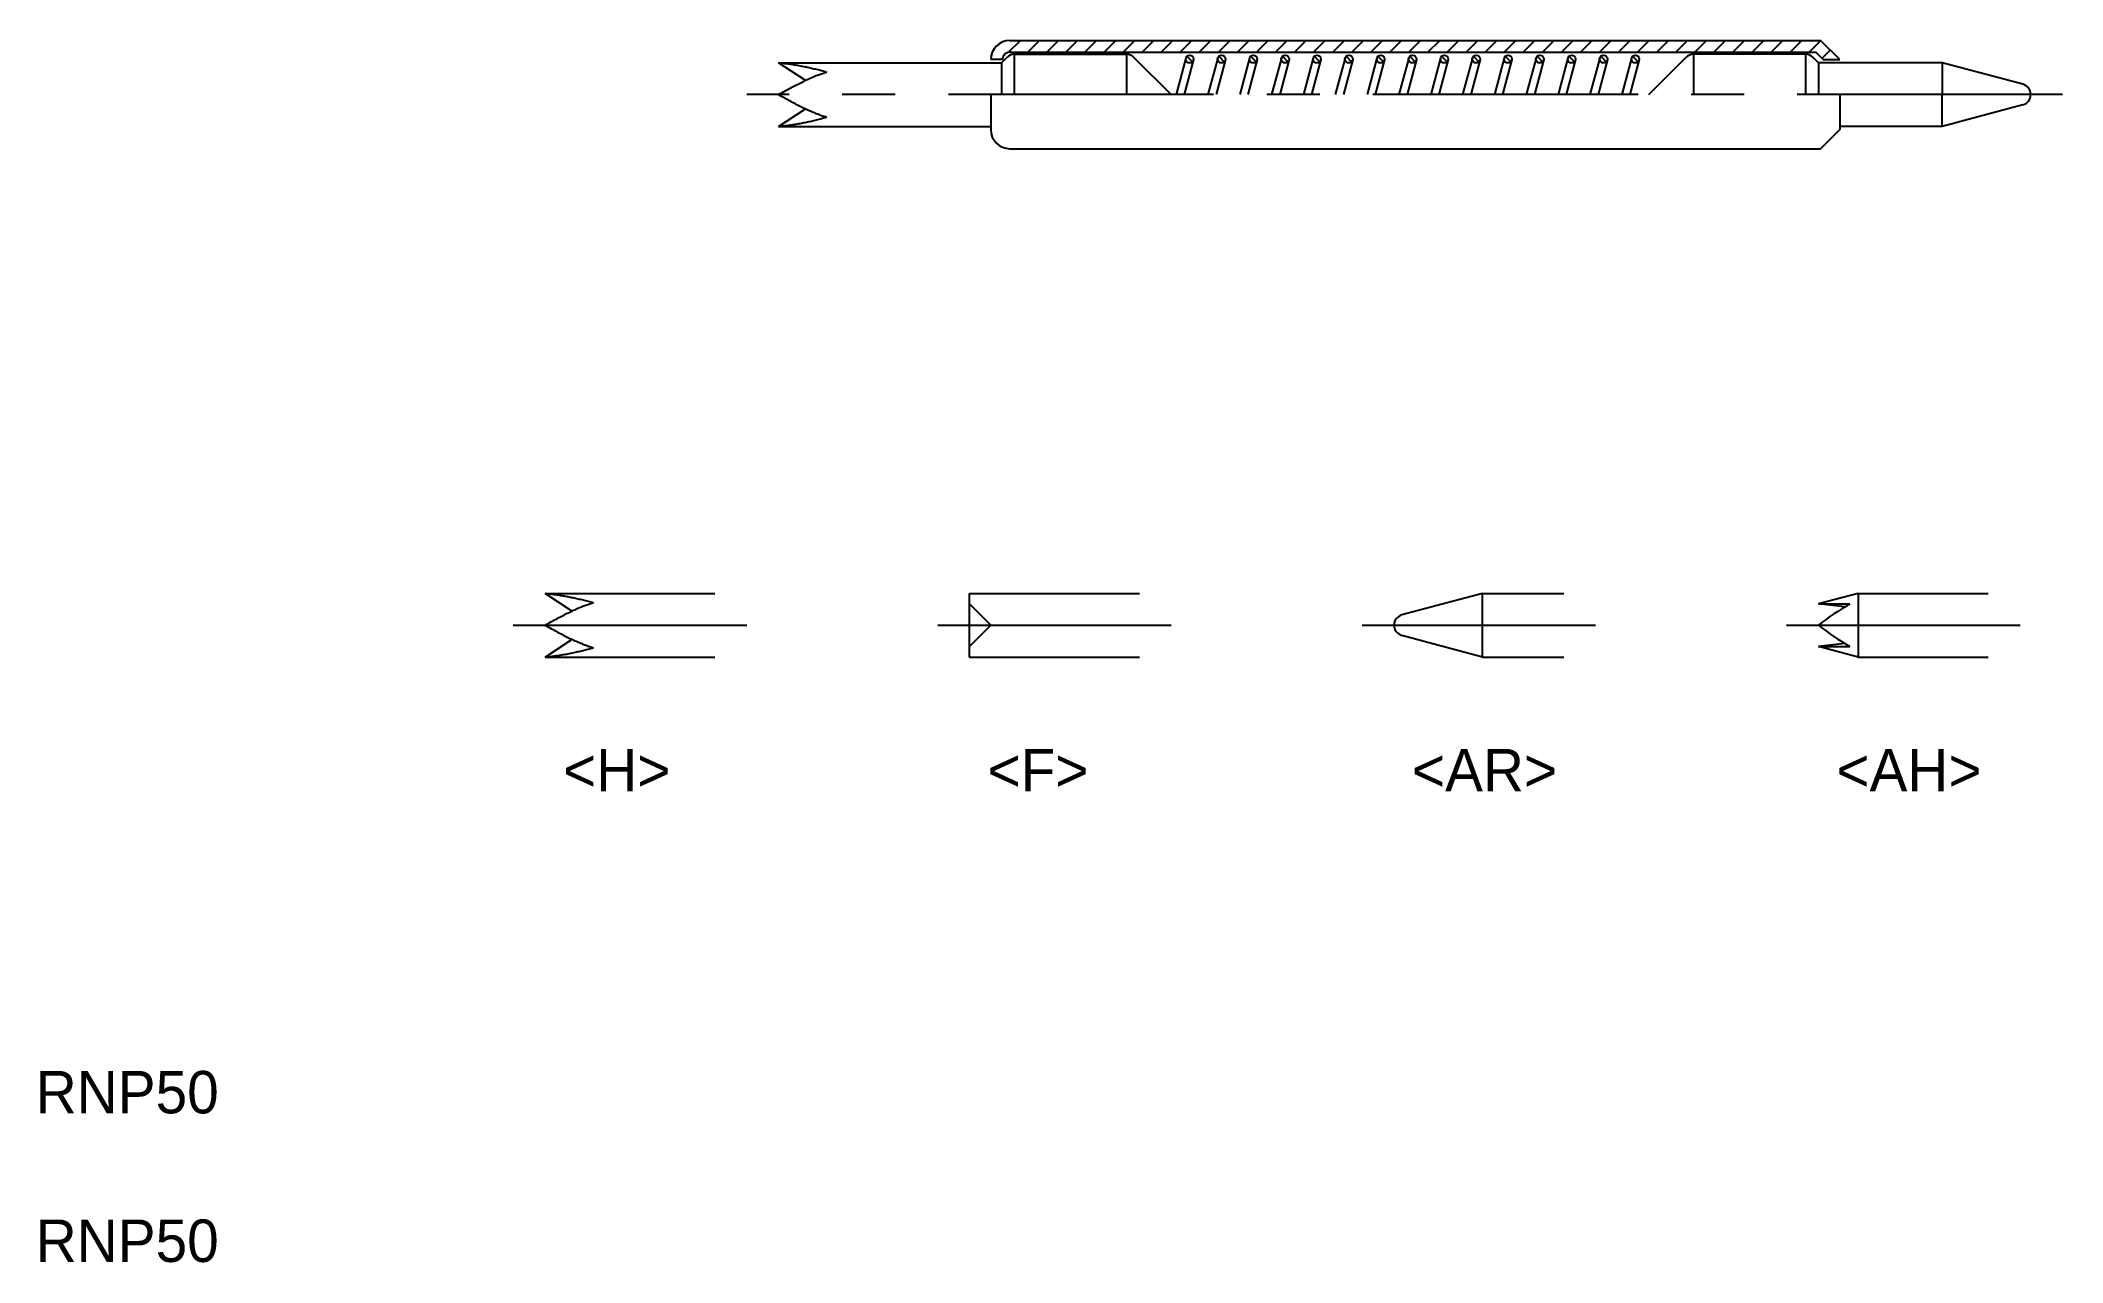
# Model space of a CAD drawing. Extents: x 0.52 to 10.05, y 0.5 to 6.25.
import ezdxf

# ---------------------------------------------------------------- set-up
doc = ezdxf.new("R2010")
doc.units = 0
doc.linetypes.add('CENTER', pattern=[2, 1.25, -0.25, 0.25, -0.25])
doc.linetypes.add('DASHED', pattern=[0.75, 0.5, -0.25])
doc.layers.get('0').update_dxf_attribs({"linetype": 'CONTINUOUS'})
doc.layers.add('CENTER', color=1, linetype='CENTER')

# ---------------------------------------------------------------- blocks, each defined once
blk = doc.blocks.new('*X2')
at = {"color": 0, "linetype": 'CONTINUOUS'}
for p, q in [((5.0838, -4.8006), (5.1394, -4.745)), ((5.1742, -4.8), (5.2292, -4.745)), ((5.264, -4.8), (5.319, -4.745)), ((5.3538, -4.8), (5.4088, -4.745)), ((5.4436, -4.8), (5.4986, -4.745)), ((5.5334, -4.8), (5.5884, -4.745)), ((5.6232, -4.8), (5.6782, -4.745)), ((5.713, -4.8), (5.768, -4.745)), ((5.8028, -4.8), (5.8578, -4.745)), ((5.8926, -4.8), (5.9476, -4.745)), ((5.9824, -4.8), (6.0374, -4.745)), ((6.0722, -4.8), (6.1272, -4.745)), ((6.162, -4.8), (6.217, -4.745)), ((6.2518, -4.8), (6.3068, -4.745)), ((6.3416, -4.8), (6.3966, -4.745)), ((6.4314, -4.8), (6.4864, -4.745)), ((6.5212, -4.8), (6.5762, -4.745)), ((6.611, -4.8), (6.666, -4.745)), ((6.7008, -4.8), (6.7558, -4.745)), ((6.7906, -4.8), (6.8456, -4.745)), ((6.8804, -4.8), (6.9354, -4.745)), ((6.9702, -4.8), (7.0252, -4.745)), ((7.06, -4.8), (7.115, -4.745)), ((7.1498, -4.8), (7.2048, -4.745)), ((7.2396, -4.8), (7.2946, -4.745)), ((7.3294, -4.8), (7.3844, -4.745)), ((7.4192, -4.8), (7.4742, -4.745)), ((7.509, -4.8), (7.564, -4.745)), ((7.5988, -4.8), (7.6538, -4.745)), ((7.6886, -4.8), (7.7436, -4.745)), ((7.7784, -4.8), (7.8334, -4.745)), ((7.8682, -4.8), (7.9232, -4.745)), ((7.958, -4.8), (8.013, -4.745)), ((8.0478, -4.8), (8.1028, -4.745)), ((8.1376, -4.8), (8.1926, -4.745)), ((8.2274, -4.8), (8.2824, -4.745)), ((8.3172, -4.8), (8.3722, -4.745)), ((8.4071, -4.8), (8.4621, -4.745)), ((8.4969, -4.8), (8.5519, -4.745)), ((8.5867, -4.8), (8.6417, -4.745)), ((8.6765, -4.8), (8.7315, -4.745)), ((8.7663, -4.8), (8.8213, -4.745)), ((8.8561, -4.8), (8.9105, -4.7455)), ((5.0494, -4.835), (5.0556, -4.8288)), ((8.9165, -4.8293), (8.9554, -4.7904))]:
    blk.add_line(p, q, dxfattribs=at)

msp = doc.modelspace()

# ---------------------------------------------------------------- linework, layer by layer
at = {"color": 7, "linetype": 'CONTINUOUS'}
for p, q in [((5.09, 6.255), (8.91, 6.255)), ((5.09, 6.2), (8.8872, 6.2)), ((8.9222, 6.165), (8.8872, 6.2)), ((9, 6.165), (8.91, 6.255)), ((4, 6.15), (5.05, 6.15)), ((4.1246, 6.0678), (4, 6.15)), ((4, 6.15), (4.0055, 6.1495)), ((4.0055, 6.1495), (4.011, 6.1489)), ((4.011, 6.1489), (4.0166, 6.1483)), ((4.0166, 6.1483), (4.0221, 6.1477)), ((4.0221, 6.1477), (4.0277, 6.1471)), ((4.0277, 6.1471), (4.0333, 6.1464)), ((4.0333, 6.1464), (4.0389, 6.1457)), ((4.0389, 6.1457), (4.0445, 6.1449)), ((4.0445, 6.1449), (4.0501, 6.1441)), ((4.0501, 6.1441), (4.0558, 6.1433)), ((4.0558, 6.1433), (4.0615, 6.1425)), ((4.0615, 6.1425), (4.0672, 6.1416)), ((4.0672, 6.1416), (4.0729, 6.1407)), ((4.0729, 6.1407), (4.0786, 6.1398)), ((4.0786, 6.1398), (4.0843, 6.1388)), ((4.0843, 6.1388), (4.0901, 6.1378)), ((4.0901, 6.1378), (4.0959, 6.1368)), ((4.0959, 6.1368), (4.1017, 6.1357)), ((4.1017, 6.1357), (4.1075, 6.1346)), ((4.1075, 6.1346), (4.1133, 6.1335)), ((4.1133, 6.1335), (4.1192, 6.1323)), ((4.1192, 6.1323), (4.125, 6.1312)), ((4.125, 6.1312), (4.1309, 6.1299)), ((4.1309, 6.1299), (4.1368, 6.1287)), ((4.1368, 6.1287), (4.1427, 6.1274)), ((4.1427, 6.1274), (4.1487, 6.1261)), ((4.1487, 6.1261), (4.1546, 6.1247)), ((4.1546, 6.1247), (4.1606, 6.1233)), ((4.1606, 6.1233), (4.1666, 6.1219)), ((4.1666, 6.1219), (4.1726, 6.1205)), ((4.1726, 6.1205), (4.1786, 6.119)), ((4.1786, 6.119), (4.1846, 6.1175)), ((4.1846, 6.1175), (4.1907, 6.116)), ((4.1907, 6.116), (4.1968, 6.1144)), ((4.1968, 6.1144), (4.2029, 6.1128)), ((4.1971, 6.0964), (4.2017, 6.0981)), ((4.2017, 6.0981), (4.2062, 6.0996)), ((4.2029, 6.1128), (4.209, 6.1112)), ((4.2062, 6.0996), (4.2106, 6.1011)), ((4.209, 6.1112), (4.2151, 6.1095)), ((4.2106, 6.1011), (4.215, 6.1024)), ((4.215, 6.1024), (4.2192, 6.1037)), ((4.2151, 6.1095), (4.2212, 6.1078)), ((4.2192, 6.1037), (4.2234, 6.1049)), ((4.2212, 6.1078), (4.2274, 6.1061)), ((4.2234, 6.1049), (4.2274, 6.1061)), ((5.055, 6.165), (5, 6.165)), ((5.05, 6.15), (5.0754, 6.1754)), ((5.05, 6.15), (5.05, 6)), ((5.1107, 6.19), (5.6393, 6.19)), ((5.1107, 6.19), (5.1107, 6)), ((5.6393, 6.19), (5.6393, 6)), ((5.85, 6), (5.6746, 6.1754)), ((5.9193, 6.1721), (5.8732, 6)), ((5.9552, 6.1646), (5.9111, 6)), ((5.924, 6.1802), (5.95, 6.1542)), ((6.0693, 6.1721), (6.0232, 6)), ((6.1052, 6.1646), (6.0611, 6)), ((6.074, 6.1802), (6.1, 6.1542)), ((6.2193, 6.1721), (6.1732, 6)), ((6.2552, 6.1646), (6.2111, 6)), ((6.224, 6.1802), (6.25, 6.1542)), ((6.3693, 6.1721), (6.3232, 6)), ((6.4052, 6.1646), (6.3611, 6)), ((6.374, 6.1802), (6.4, 6.1542)), ((6.5193, 6.1721), (6.4732, 6)), ((6.5552, 6.1646), (6.5111, 6)), ((6.524, 6.1802), (6.55, 6.1542)), ((6.6693, 6.1721), (6.6232, 6)), ((6.7052, 6.1646), (6.6611, 6)), ((6.674, 6.1802), (6.7, 6.1542)), ((6.8193, 6.1721), (6.7732, 6)), ((6.8552, 6.1646), (6.8111, 6)), ((6.824, 6.1802), (6.85, 6.1542)), ((6.9693, 6.1721), (6.9232, 6)), ((7.0052, 6.1646), (6.9611, 6)), ((6.974, 6.1802), (7, 6.1542)), ((7.1193, 6.1721), (7.0732, 6)), ((7.1552, 6.1646), (7.1111, 6)), ((7.124, 6.1802), (7.15, 6.1542)), ((7.2693, 6.1721), (7.2232, 6)), ((7.3052, 6.1646), (7.2611, 6)), ((7.274, 6.1802), (7.3, 6.1542)), ((7.4193, 6.1721), (7.3732, 6)), ((7.4552, 6.1646), (7.4111, 6)), ((7.424, 6.1802), (7.45, 6.1542)), ((7.5693, 6.1721), (7.5232, 6)), ((7.6052, 6.1646), (7.5611, 6)), ((7.574, 6.1802), (7.6, 6.1542)), ((7.7193, 6.1721), (7.6732, 6)), ((7.7552, 6.1646), (7.7111, 6)), ((7.724, 6.1802), (7.75, 6.1542)), ((7.8693, 6.1721), (7.8232, 6)), ((7.9052, 6.1646), (7.8611, 6)), ((7.874, 6.1802), (7.9, 6.1542)), ((8.0193, 6.1721), (7.9732, 6)), ((8.0552, 6.1646), (8.0111, 6)), ((8.024, 6.1802), (8.05, 6.1542)), ((8.1, 6), (8.2754, 6.1754)), ((8.8393, 6.19), (8.3107, 6.19)), ((8.3107, 6.19), (8.3107, 6)), ((8.8393, 6.19), (8.8393, 6)), ((8.9, 6.15), (8.8746, 6.1754)), ((9.4834, 6.15), (8.9, 6.15)), ((8.9, 6.15), (8.9, 6)), ((8.9222, 6.165), (9, 6.165)), ((9.4834, 6.15), (9.4834, 6)), ((9.8629, 6.0483), (9.4834, 6.15)), ((4, 6), (4.0076, 6.0043)), ((4.0076, 6.0043), (4.0151, 6.0085)), ((4.0151, 6.0085), (4.0226, 6.0127)), ((4.0226, 6.0127), (4.0299, 6.0168)), ((4.0299, 6.0168), (4.0371, 6.0207)), ((4.0371, 6.0207), (4.0443, 6.0246)), ((4.0443, 6.0246), (4.0513, 6.0284)), ((4.0513, 6.0284), (4.0583, 6.0322)), ((4.0583, 6.0322), (4.0651, 6.0358)), ((4.0651, 6.0358), (4.0719, 6.0394)), ((4.0719, 6.0394), (4.0786, 6.0429)), ((4.0786, 6.0429), (4.0852, 6.0462)), ((4.0852, 6.0462), (4.0917, 6.0496)), ((4.0917, 6.0496), (4.0981, 6.0528)), ((4.0981, 6.0528), (4.1044, 6.0559)), ((4.1044, 6.0559), (4.1106, 6.059)), ((4.1106, 6.059), (4.1167, 6.0619)), ((4.1167, 6.0619), (4.1227, 6.0648)), ((4.1227, 6.0648), (4.1286, 6.0676)), ((4.1286, 6.0676), (4.1344, 6.0704)), ((4.1344, 6.0704), (4.1402, 6.073)), ((4.1402, 6.073), (4.1458, 6.0755)), ((4.1458, 6.0755), (4.1514, 6.078)), ((4.1514, 6.078), (4.1568, 6.0804)), ((4.1568, 6.0804), (4.1622, 6.0827)), ((4.1622, 6.0827), (4.1675, 6.0849)), ((4.1675, 6.0849), (4.1726, 6.087)), ((4.1726, 6.087), (4.1777, 6.0891)), ((4.1777, 6.0891), (4.1827, 6.0911)), ((4.1827, 6.0911), (4.1876, 6.0929)), ((4.1876, 6.0929), (4.1924, 6.0947)), ((4.1924, 6.0947), (4.1971, 6.0964)), ((4, 6), (4.0076, 5.9957)), ((4, 5.85), (4.1264, 5.9334)), ((4.0076, 5.9957), (4.0151, 5.9915)), ((4.0151, 5.9915), (4.0226, 5.9873)), ((4.0226, 5.9873), (4.0299, 5.9832)), ((4.0299, 5.9832), (4.0371, 5.9793)), ((4.0371, 5.9793), (4.0443, 5.9754)), ((4.0443, 5.9754), (4.0513, 5.9716)), ((4.0513, 5.9716), (4.0583, 5.9678)), ((4.0583, 5.9678), (4.0651, 5.9642)), ((4.0651, 5.9642), (4.0719, 5.9606)), ((4.0719, 5.9606), (4.0786, 5.9571)), ((4.0786, 5.9571), (4.0852, 5.9538)), ((4.0852, 5.9538), (4.0917, 5.9504)), ((4.0917, 5.9504), (4.0981, 5.9472)), ((4.0981, 5.9472), (4.1044, 5.9441)), ((4.1044, 5.9441), (4.1106, 5.941)), ((4.1106, 5.941), (4.1167, 5.9381)), ((4.1167, 5.9381), (4.1227, 5.9352)), ((4.1227, 5.9352), (4.1286, 5.9324)), ((4.1286, 5.9324), (4.1344, 5.9296)), ((4.1344, 5.9296), (4.1402, 5.927)), ((4.1402, 5.927), (4.1458, 5.9245)), ((4.1458, 5.9245), (4.1514, 5.922)), ((4.1514, 5.922), (4.1568, 5.9196)), ((4.1568, 5.9196), (4.1622, 5.9173)), ((4.1622, 5.9173), (4.1675, 5.9151)), ((4.1675, 5.9151), (4.1726, 5.913)), ((4.1726, 5.913), (4.1777, 5.9109)), ((4.1777, 5.9109), (4.1827, 5.9089)), ((4.1827, 5.9089), (4.1876, 5.9071)), ((5, 6), (5, 5.835)), ((9, 6), (9, 5.835)), ((9.4834, 5.85), (9.4834, 6)), ((9.8629, 5.9517), (9.4834, 5.85)), ((4, 5.85), (4.0055, 5.8505)), ((4, 5.85), (5, 5.85)), ((4.0055, 5.8505), (4.011, 5.8511)), ((4.011, 5.8511), (4.0166, 5.8517)), ((4.0166, 5.8517), (4.0221, 5.8523)), ((4.0221, 5.8523), (4.0277, 5.8529)), ((4.0277, 5.8529), (4.0333, 5.8536)), ((4.0333, 5.8536), (4.0389, 5.8543)), ((4.0389, 5.8543), (4.0445, 5.8551)), ((4.0445, 5.8551), (4.0501, 5.8559)), ((4.0501, 5.8559), (4.0558, 5.8567)), ((4.0558, 5.8567), (4.0615, 5.8575)), ((4.0615, 5.8575), (4.0672, 5.8584)), ((4.0672, 5.8584), (4.0729, 5.8593)), ((4.0729, 5.8593), (4.0786, 5.8602)), ((4.0786, 5.8602), (4.0843, 5.8612)), ((4.0843, 5.8612), (4.0901, 5.8622)), ((4.0901, 5.8622), (4.0959, 5.8632)), ((4.0959, 5.8632), (4.1017, 5.8643)), ((4.1017, 5.8643), (4.1075, 5.8654)), ((4.1075, 5.8654), (4.1133, 5.8665)), ((4.1133, 5.8665), (4.1192, 5.8677)), ((4.1192, 5.8677), (4.125, 5.8688)), ((4.125, 5.8688), (4.1309, 5.8701)), ((4.1309, 5.8701), (4.1368, 5.8713)), ((4.1368, 5.8713), (4.1427, 5.8726)), ((4.1427, 5.8726), (4.1487, 5.8739)), ((4.1487, 5.8739), (4.1546, 5.8753)), ((4.1546, 5.8753), (4.1606, 5.8767)), ((4.1606, 5.8767), (4.1666, 5.8781)), ((4.1666, 5.8781), (4.1726, 5.8795)), ((4.1726, 5.8795), (4.1786, 5.881)), ((4.1786, 5.881), (4.1846, 5.8825)), ((4.1846, 5.8825), (4.1907, 5.884)), ((4.1876, 5.9071), (4.1924, 5.9053)), ((4.1907, 5.884), (4.1968, 5.8856)), ((4.1924, 5.9053), (4.1971, 5.9036)), ((4.1968, 5.8856), (4.2029, 5.8872)), ((4.1971, 5.9036), (4.2017, 5.9019)), ((4.2017, 5.9019), (4.2062, 5.9004)), ((4.2029, 5.8872), (4.209, 5.8888)), ((4.2062, 5.9004), (4.2106, 5.8989)), ((4.209, 5.8888), (4.2151, 5.8905)), ((4.2106, 5.8989), (4.215, 5.8976)), ((4.215, 5.8976), (4.2192, 5.8963)), ((4.2151, 5.8905), (4.2212, 5.8922)), ((4.2192, 5.8963), (4.2234, 5.8951)), ((4.2212, 5.8922), (4.2274, 5.8939)), ((4.2234, 5.8951), (4.2274, 5.8939)), ((9, 5.835), (8.91, 5.745)), ((9.4834, 5.85), (9, 5.85)), ((5.09, 5.745), (8.91, 5.745)), ((3.0246, 3.5678), (2.9, 3.65)), ((2.9, 3.65), (2.9055, 3.6495)), ((2.9, 3.65), (3.7, 3.65)), ((2.9055, 3.6495), (2.911, 3.6489)), ((2.911, 3.6489), (2.9166, 3.6483)), ((2.9166, 3.6483), (2.9221, 3.6477)), ((2.9221, 3.6477), (2.9277, 3.6471)), ((2.9277, 3.6471), (2.9333, 3.6464)), ((2.9333, 3.6464), (2.9389, 3.6457)), ((2.9389, 3.6457), (2.9445, 3.6449)), ((2.9445, 3.6449), (2.9501, 3.6441)), ((2.9501, 3.6441), (2.9558, 3.6433)), ((2.9558, 3.6433), (2.9615, 3.6425)), ((2.9615, 3.6425), (2.9672, 3.6416)), ((2.9672, 3.6416), (2.9729, 3.6407)), ((2.9729, 3.6407), (2.9786, 3.6398)), ((2.9786, 3.6398), (2.9843, 3.6388)), ((2.9843, 3.6388), (2.9901, 3.6378)), ((2.9901, 3.6378), (2.9959, 3.6368)), ((2.9959, 3.6368), (3.0017, 3.6357)), ((3.0017, 3.6357), (3.0075, 3.6346)), ((3.0075, 3.6346), (3.0133, 3.6335)), ((3.0133, 3.6335), (3.0192, 3.6323)), ((3.0192, 3.6323), (3.025, 3.6312)), ((3.025, 3.6312), (3.0309, 3.6299)), ((3.0309, 3.6299), (3.0368, 3.6287)), ((3.0368, 3.6287), (3.0427, 3.6274)), ((3.0427, 3.6274), (3.0487, 3.6261)), ((3.0487, 3.6261), (3.0546, 3.6247)), ((3.0546, 3.6247), (3.0606, 3.6233)), ((3.0606, 3.6233), (3.0666, 3.6219)), ((3.0666, 3.6219), (3.0726, 3.6205)), ((4.9, 3.65), (5.7, 3.65)), ((4.9, 3.35), (4.9, 3.65)), ((7.3166, 3.65), (6.9371, 3.5483)), ((7.3166, 3.65), (7.7, 3.65)), ((7.3166, 3.35), (7.3166, 3.65)), ((9.0866, 3.65), (8.9, 3.6)), ((9.0866, 3.65), (9.7, 3.65)), ((9.0866, 3.65), (9.0866, 3.35)), ((2.9443, 3.5246), (2.9513, 3.5284)), ((2.9513, 3.5284), (2.9583, 3.5322)), ((2.9583, 3.5322), (2.9651, 3.5358)), ((2.9651, 3.5358), (2.9719, 3.5394)), ((2.9719, 3.5394), (2.9786, 3.5429)), ((2.9786, 3.5429), (2.9852, 3.5462)), ((2.9852, 3.5462), (2.9917, 3.5496)), ((2.9917, 3.5496), (2.9981, 3.5528)), ((2.9981, 3.5528), (3.0044, 3.5559)), ((3.0044, 3.5559), (3.0106, 3.559)), ((3.0106, 3.559), (3.0167, 3.5619)), ((3.0167, 3.5619), (3.0227, 3.5648)), ((3.0227, 3.5648), (3.0286, 3.5676)), ((3.0286, 3.5676), (3.0344, 3.5704)), ((3.0344, 3.5704), (3.0402, 3.573)), ((3.0402, 3.573), (3.0458, 3.5755)), ((3.0458, 3.5755), (3.0514, 3.578)), ((3.0514, 3.578), (3.0568, 3.5804)), ((3.0568, 3.5804), (3.0622, 3.5827)), ((3.0622, 3.5827), (3.0675, 3.5849)), ((3.0675, 3.5849), (3.0726, 3.587)), ((3.0726, 3.6205), (3.0786, 3.619)), ((3.0726, 3.587), (3.0777, 3.5891)), ((3.0777, 3.5891), (3.0827, 3.5911)), ((3.0786, 3.619), (3.0846, 3.6175)), ((3.0827, 3.5911), (3.0876, 3.5929)), ((3.0846, 3.6175), (3.0907, 3.616)), ((3.0876, 3.5929), (3.0924, 3.5947)), ((3.0907, 3.616), (3.0968, 3.6144)), ((3.0924, 3.5947), (3.0971, 3.5964)), ((3.0968, 3.6144), (3.1029, 3.6128)), ((3.0971, 3.5964), (3.1017, 3.5981)), ((3.1017, 3.5981), (3.1062, 3.5996)), ((3.1029, 3.6128), (3.109, 3.6112)), ((3.1062, 3.5996), (3.1106, 3.6011)), ((3.109, 3.6112), (3.1151, 3.6095)), ((3.1106, 3.6011), (3.115, 3.6024)), ((3.115, 3.6024), (3.1192, 3.6037)), ((3.1151, 3.6095), (3.1212, 3.6078)), ((3.1192, 3.6037), (3.1234, 3.6049)), ((3.1212, 3.6078), (3.1274, 3.6061)), ((3.1234, 3.6049), (3.1274, 3.6061)), ((9.024, 3.5859), (8.9, 3.6)), ((8.9, 3.6), (9.0483, 3.6)), ((2.9, 3.5), (2.9076, 3.5043)), ((2.9, 3.5), (2.9076, 3.4957)), ((2.9, 3.35), (3.0264, 3.4334)), ((2.9076, 3.5043), (2.9151, 3.5085)), ((2.9076, 3.4957), (2.9151, 3.4915)), ((2.9151, 3.5085), (2.9226, 3.5127)), ((2.9151, 3.4915), (2.9226, 3.4873)), ((2.9226, 3.5127), (2.9299, 3.5168)), ((2.9226, 3.4873), (2.9299, 3.4832)), ((2.9299, 3.5168), (2.9371, 3.5207)), ((2.9299, 3.4832), (2.9371, 3.4793)), ((2.9371, 3.5207), (2.9443, 3.5246)), ((2.9371, 3.4793), (2.9443, 3.4754)), ((2.9443, 3.4754), (2.9513, 3.4716)), ((2.9513, 3.4716), (2.9583, 3.4678)), ((2.9583, 3.4678), (2.9651, 3.4642)), ((2.9651, 3.4642), (2.9719, 3.4606)), ((2.9719, 3.4606), (2.9786, 3.4571)), ((2.9786, 3.4571), (2.9852, 3.4538)), ((2.9852, 3.4538), (2.9917, 3.4504)), ((2.9917, 3.4504), (2.9981, 3.4472)), ((2.9981, 3.4472), (3.0044, 3.4441)), ((3.0044, 3.4441), (3.0106, 3.441)), ((3.0106, 3.441), (3.0167, 3.4381)), ((3.0167, 3.4381), (3.0227, 3.4352)), ((3.0227, 3.4352), (3.0286, 3.4324)), ((3.0286, 3.4324), (3.0344, 3.4296)), ((7.3166, 3.35), (6.9371, 3.4517)), ((2.9, 3.35), (2.9055, 3.3505)), ((2.9, 3.35), (3.7, 3.35)), ((2.9055, 3.3505), (2.911, 3.3511)), ((2.911, 3.3511), (2.9166, 3.3517)), ((2.9166, 3.3517), (2.9221, 3.3523)), ((2.9221, 3.3523), (2.9277, 3.3529)), ((2.9277, 3.3529), (2.9333, 3.3536)), ((2.9333, 3.3536), (2.9389, 3.3543)), ((2.9389, 3.3543), (2.9445, 3.3551)), ((2.9445, 3.3551), (2.9501, 3.3559)), ((2.9501, 3.3559), (2.9558, 3.3567)), ((2.9558, 3.3567), (2.9615, 3.3575)), ((2.9615, 3.3575), (2.9672, 3.3584)), ((2.9672, 3.3584), (2.9729, 3.3593)), ((2.9729, 3.3593), (2.9786, 3.3602)), ((2.9786, 3.3602), (2.9843, 3.3612)), ((2.9843, 3.3612), (2.9901, 3.3622)), ((2.9901, 3.3622), (2.9959, 3.3632)), ((2.9959, 3.3632), (3.0017, 3.3643)), ((3.0017, 3.3643), (3.0075, 3.3654)), ((3.0075, 3.3654), (3.0133, 3.3665)), ((3.0133, 3.3665), (3.0192, 3.3677)), ((3.0192, 3.3677), (3.025, 3.3688)), ((3.025, 3.3688), (3.0309, 3.3701)), ((3.0309, 3.3701), (3.0368, 3.3713)), ((3.0344, 3.4296), (3.0402, 3.427)), ((3.0368, 3.3713), (3.0427, 3.3726)), ((3.0402, 3.427), (3.0458, 3.4245)), ((3.0427, 3.3726), (3.0487, 3.3739)), ((3.0458, 3.4245), (3.0514, 3.422)), ((3.0487, 3.3739), (3.0546, 3.3753)), ((3.0514, 3.422), (3.0568, 3.4196)), ((3.0546, 3.3753), (3.0606, 3.3767)), ((3.0568, 3.4196), (3.0622, 3.4173)), ((3.0606, 3.3767), (3.0666, 3.3781)), ((3.0622, 3.4173), (3.0675, 3.4151)), ((3.0666, 3.3781), (3.0726, 3.3795)), ((3.0675, 3.4151), (3.0726, 3.413)), ((3.0726, 3.413), (3.0777, 3.4109)), ((3.0726, 3.3795), (3.0786, 3.381)), ((3.0777, 3.4109), (3.0827, 3.4089)), ((3.0786, 3.381), (3.0846, 3.3825)), ((3.0827, 3.4089), (3.0876, 3.4071)), ((3.0846, 3.3825), (3.0907, 3.384)), ((3.0876, 3.4071), (3.0924, 3.4053)), ((3.0907, 3.384), (3.0968, 3.3856)), ((3.0924, 3.4053), (3.0971, 3.4036)), ((3.0968, 3.3856), (3.1029, 3.3872)), ((3.0971, 3.4036), (3.1017, 3.4019)), ((3.1017, 3.4019), (3.1062, 3.4004)), ((3.1029, 3.3872), (3.109, 3.3888)), ((3.1062, 3.4004), (3.1106, 3.3989)), ((3.109, 3.3888), (3.1151, 3.3905)), ((3.1106, 3.3989), (3.115, 3.3976)), ((3.115, 3.3976), (3.1192, 3.3963)), ((3.1151, 3.3905), (3.1212, 3.3922)), ((3.1192, 3.3963), (3.1234, 3.3951)), ((3.1212, 3.3922), (3.1274, 3.3939)), ((3.1234, 3.3951), (3.1274, 3.3939)), ((4.9, 3.35), (5.7, 3.35)), ((7.3166, 3.35), (7.7, 3.35)), ((9.024, 3.4141), (8.9, 3.4)), ((8.9, 3.4), (9.0483, 3.4)), ((9.0866, 3.35), (8.9, 3.4)), ((9.0866, 3.35), (9.7, 3.35))]:
    msp.add_line(p, q, dxfattribs=at)
at = {"color": 3, "linetype": 'DASHED'}
for p, q in [((4.9, 3.6), (5, 3.5)), ((5, 3.5), (4.9, 3.4))]:
    msp.add_line(p, q, dxfattribs=at)
at = {"color": 7, "linetype": 'CONTINUOUS'}
for centre in [(5.937, 6.1672), (6.087, 6.1672), (6.237, 6.1672), (6.387, 6.1672), (6.537, 6.1672), (6.687, 6.1672), (6.837, 6.1672), (6.987, 6.1672), (7.137, 6.1672), (7.287, 6.1672), (7.437, 6.1672), (7.587, 6.1672), (7.737, 6.1672), (7.887, 6.1672), (8.037, 6.1672)]:
    msp.add_circle(centre, 0.0184, dxfattribs=at)
for centre, radius, start, end in [((5.09, 6.165), 0.09, 90, 180), ((5.09, 6.165), 0.035, 90, 180), ((5.1107, 6.14), 0.05, 90, 135), ((5.6393, 6.14), 0.05, 45, 90), ((8.3107, 6.14), 0.05, 90, 135), ((8.8393, 6.14), 0.05, 45, 90), ((9.85, 6), 0.05, 284.99997, 75.00003), ((5.09, 5.835), 0.09, 180, 270), ((6.95, 3.5), 0.05, 105, 255), ((9.6032, 2.6171), 1.1287, 119.44741, 128.53678), ((9.6032, 4.3829), 1.1287, 231.46322, 240.55259)]:
    msp.add_arc(centre, radius, start, end, dxfattribs=at)
at = {"layer": 'CENTER', "color": 1, "linetype": 'CENTER'}
for p, q in [((10.05, 6), (3.85, 6)), ((2.75, 3.5), (3.85, 3.5)), ((4.75, 3.5), (5.85, 3.5)), ((6.75, 3.5), (7.85, 3.5)), ((8.75, 3.5), (9.85, 3.5))]:
    msp.add_line(p, q, dxfattribs=at)

# ---------------------------------------------------------------- block references
at = {"color": 3, "linetype": 'CONTINUOUS'}
msp.add_blockref('*X2', (0, 11), dxfattribs=at)

# ---------------------------------------------------------------- texts
at = {"color": 7, "linetype": 'CONTINUOUS'}
for s, p in [('<H>', (2.9844, 2.7171)), ('<F>', (4.9844, 2.7171)), ('<AR>', (6.9844, 2.7171)), ('<AH>', (8.9844, 2.7171)), ('RNP50', (0.5, 1.2)), ('RNP50', (0.5, 0.5))]:
    msp.add_text(s, height=0.2, dxfattribs=at).set_placement(p)

doc.saveas('drawing.dxf')
